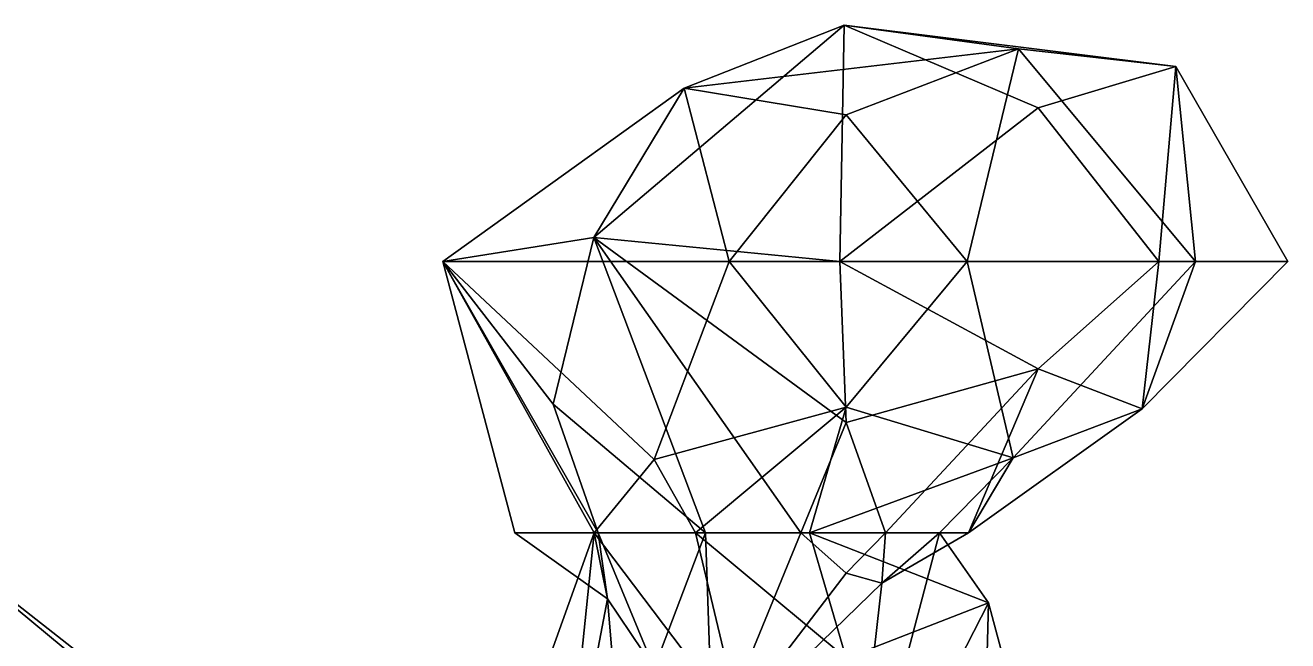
# Model space of a CAD drawing. Extents: x 290095 to 295679, y 4553756 to 4561441.
# Drawn here: x 293482.5 to 293565.4, y 4558579.1 to 4558619.5 of the extents above; entities that cross this region are included whole.
import ezdxf

# ---------------------------------------------------------------- set-up
doc = ezdxf.new("R2010")
doc.units = 0
doc.layers.add('Au_ppm_Pref_-_0_5', color=7, linetype='CONTINUOUS')

msp = doc.modelspace()

# ---------------------------------------------------------------- linework, layer by layer
at = {"layer": 'Au_ppm_Pref_-_0_5'}
for points in [[(293535.984, 4558604.015, 1916.037), (293519.832, 4558605.586, 1913.763), (293536.264, 4558619.518, 1912.251)], [(293536.264, 4558619.518, 1912.251), (293519.832, 4558605.586, 1913.763), (293525.756, 4558615.394, 1907.751)], [(293536.264, 4558619.518, 1912.251), (293525.756, 4558615.394, 1907.751), (293547.73, 4558617.965, 1907.211)], [(293535.984, 4558604.015, 1916.037), (293536.264, 4558619.518, 1912.251), (293549.005, 4558614.096, 1915.823)], [(293536.264, 4558619.518, 1912.251), (293558.058, 4558616.817, 1912.463), (293549.005, 4558614.096, 1915.823)], [(293558.058, 4558616.817, 1912.463), (293536.264, 4558619.518, 1912.251), (293547.73, 4558617.965, 1907.211)], [(293547.73, 4558617.965, 1907.211), (293525.756, 4558615.394, 1907.751), (293536.406, 4558613.633, 1903.317)], [(293547.73, 4558617.965, 1907.211), (293536.406, 4558613.633, 1903.317), (293544.347, 4558604.015, 1902.78)], [(293547.73, 4558617.965, 1907.211), (293544.347, 4558604.015, 1902.78), (293559.344, 4558604.015, 1906.915)], [(293558.058, 4558616.817, 1912.463), (293547.73, 4558617.965, 1907.211), (293559.344, 4558604.015, 1906.915)], [(293558.058, 4558616.817, 1912.463), (293556.931, 4558604.015, 1916.199), (293549.005, 4558614.096, 1915.823)], [(293558.058, 4558616.817, 1912.463), (293565.402, 4558604.015, 1912.463), (293556.931, 4558604.015, 1916.199)], [(293565.402, 4558604.015, 1912.463), (293558.058, 4558616.817, 1912.463), (293559.344, 4558604.015, 1906.915)], [(293525.756, 4558615.394, 1907.751), (293519.832, 4558605.586, 1913.763), (293509.922, 4558604.003, 1906.381)], [(293528.717, 4558604.015, 1902.898), (293525.756, 4558615.394, 1907.751), (293509.922, 4558604.003, 1906.381)], [(293525.756, 4558615.394, 1907.751), (293528.717, 4558604.015, 1902.898), (293536.406, 4558613.633, 1903.317)], [(293535.984, 4558604.015, 1916.037), (293549.005, 4558614.096, 1915.823), (293556.931, 4558604.015, 1916.199)], [(293536.406, 4558613.633, 1903.317), (293528.717, 4558604.015, 1902.898), (293544.347, 4558604.015, 1902.78)], [(293519.832, 4558605.586, 1913.763), (293517.173, 4558594.634, 1912.463), (293509.922, 4558604.003, 1906.381)], [(293527.165, 4558586.197, 1912.463), (293517.173, 4558594.634, 1912.463), (293519.832, 4558605.586, 1913.763)], [(293536.406, 4558593.444, 1914.878), (293533.425, 4558586.197, 1913.868), (293519.832, 4558605.586, 1913.763)], [(293536.406, 4558593.444, 1914.878), (293519.832, 4558605.586, 1913.763), (293535.984, 4558604.015, 1916.037)], [(293527.165, 4558586.197, 1912.463), (293519.832, 4558605.586, 1913.763), (293533.425, 4558586.197, 1913.868)], [(293523.807, 4558591.014, 1904.918), (293528.717, 4558604.015, 1902.898), (293509.922, 4558604.003, 1906.381)], [(293520.12, 4558586.197, 1908.261), (293509.922, 4558604.003, 1906.381), (293517.173, 4558594.634, 1912.463)], [(293520.12, 4558586.197, 1908.261), (293514.646, 4558586.197, 1906.523), (293509.922, 4558604.003, 1906.381)], [(293519.858, 4558586.197, 1904.662), (293523.807, 4558591.014, 1904.918), (293509.922, 4558604.003, 1906.381)], [(293514.646, 4558586.197, 1906.523), (293519.858, 4558586.197, 1904.662), (293509.922, 4558604.003, 1906.381)], [(293523.807, 4558591.014, 1904.918), (293536.406, 4558594.45, 1903.335), (293528.717, 4558604.015, 1902.898)], [(293544.347, 4558604.015, 1902.78), (293528.717, 4558604.015, 1902.898), (293536.406, 4558594.45, 1903.335)], [(293549.005, 4558596.956, 1914.816), (293536.406, 4558593.444, 1914.878), (293535.984, 4558604.015, 1916.037)], [(293549.005, 4558596.956, 1914.816), (293535.984, 4558604.015, 1916.037), (293556.931, 4558604.015, 1916.199)], [(293547.376, 4558591.112, 1907.394), (293544.347, 4558604.015, 1902.78), (293536.406, 4558594.45, 1903.335)], [(293547.376, 4558591.112, 1907.394), (293559.344, 4558604.015, 1906.915), (293544.347, 4558604.015, 1902.78)], [(293547.376, 4558591.112, 1907.394), (293555.846, 4558594.341, 1912.463), (293559.344, 4558604.015, 1906.915)], [(293549.005, 4558596.956, 1914.816), (293556.931, 4558604.015, 1916.199), (293555.846, 4558594.341, 1912.463)], [(293555.846, 4558594.341, 1912.463), (293556.931, 4558604.015, 1916.199), (293565.402, 4558604.015, 1912.463)], [(293555.846, 4558594.341, 1912.463), (293565.402, 4558604.015, 1912.463), (293559.344, 4558604.015, 1906.915)], [(293549.005, 4558596.956, 1914.816), (293538.992, 4558586.197, 1913.681), (293536.406, 4558593.444, 1914.878)], [(293549.005, 4558596.956, 1914.816), (293544.433, 4558586.197, 1912.463), (293538.992, 4558586.197, 1913.681)], [(293549.005, 4558596.956, 1914.816), (293555.846, 4558594.341, 1912.463), (293544.433, 4558586.197, 1912.463)], [(293520.12, 4558586.197, 1908.261), (293517.173, 4558594.634, 1912.463), (293527.165, 4558586.197, 1912.463)], [(293523.807, 4558591.014, 1904.918), (293526.518, 4558586.197, 1905.245), (293536.406, 4558594.45, 1903.335)], [(293533.989, 4558586.197, 1906.523), (293536.406, 4558594.45, 1903.335), (293526.518, 4558586.197, 1905.245)], [(293533.989, 4558586.197, 1906.523), (293547.376, 4558591.112, 1907.394), (293536.406, 4558594.45, 1903.335)], [(293544.433, 4558586.197, 1912.463), (293555.846, 4558594.341, 1912.463), (293547.376, 4558591.112, 1907.394)], [(293538.992, 4558586.197, 1913.681), (293533.425, 4558586.197, 1913.868), (293536.406, 4558593.444, 1914.878)], [(293523.807, 4558591.014, 1904.918), (293519.858, 4558586.197, 1904.662), (293526.518, 4558586.197, 1905.245)], [(293533.989, 4558586.197, 1906.523), (293542.542, 4558586.197, 1909.57), (293547.376, 4558591.112, 1907.394)], [(293544.433, 4558586.197, 1912.463), (293547.376, 4558591.112, 1907.394), (293542.542, 4558586.197, 1909.57)], [(293472.561, 4558567.709, 1865.444), (293474.813, 4558587.102, 1858.668), (293486.009, 4558577.813, 1862.153)], [(293486.009, 4558577.813, 1862.153), (293474.813, 4558587.102, 1858.668), (293488.792, 4558576.138, 1857.734)], [(293477.815, 4558565.903, 1854.321), (293488.792, 4558576.138, 1857.734), (293474.813, 4558587.102, 1858.668)], [(293520.738, 4558581.857, 1906.523), (293514.646, 4558586.197, 1906.523), (293520.12, 4558586.197, 1908.261)], [(293514.646, 4558586.197, 1906.523), (293520.738, 4558581.857, 1906.523), (293519.858, 4558586.197, 1904.662)], [(293519.858, 4558586.197, 1904.662), (293517.871, 4558566.807, 1902.013), (293516.951, 4558578.075, 1900.584)], [(293519.858, 4558586.197, 1904.662), (293516.951, 4558578.075, 1900.584), (293529.568, 4558573.348, 1899.754)], [(293519.858, 4558586.197, 1904.662), (293520.738, 4558581.857, 1906.523), (293517.871, 4558566.807, 1902.013)], [(293519.858, 4558586.197, 1904.662), (293529.568, 4558573.348, 1899.754), (293526.518, 4558586.197, 1905.245)], [(293520.738, 4558581.857, 1906.523), (293520.12, 4558586.197, 1908.261), (293523.807, 4558577.303, 1909.488)], [(293523.807, 4558577.303, 1909.488), (293520.12, 4558586.197, 1908.261), (293527.165, 4558586.197, 1912.463)], [(293523.807, 4558577.303, 1909.488), (293527.165, 4558586.197, 1912.463), (293527.641, 4558572.099, 1911.895)], [(293526.518, 4558586.197, 1905.245), (293529.568, 4558573.348, 1899.754), (293536.406, 4558577.964, 1903.328)], [(293533.989, 4558586.197, 1906.523), (293526.518, 4558586.197, 1905.245), (293536.406, 4558577.964, 1903.328)], [(293527.641, 4558572.099, 1911.895), (293527.165, 4558586.197, 1912.463), (293533.425, 4558586.197, 1913.868)], [(293527.641, 4558572.099, 1911.895), (293533.425, 4558586.197, 1913.868), (293536.406, 4558583.558, 1913.342)], [(293538.992, 4558586.197, 1913.681), (293536.406, 4558583.558, 1913.342), (293533.425, 4558586.197, 1913.868)], [(293533.989, 4558586.197, 1906.523), (293545.758, 4558581.604, 1906.523), (293542.542, 4558586.197, 1909.57)], [(293533.989, 4558586.197, 1906.523), (293536.406, 4558577.964, 1903.328), (293545.758, 4558581.604, 1906.523)], [(293538.992, 4558586.197, 1913.681), (293538.739, 4558582.897, 1912.463), (293536.406, 4558583.558, 1913.342)], [(293536.571, 4558563.683, 1908.166), (293538.739, 4558582.897, 1912.463), (293542.542, 4558586.197, 1909.57)], [(293536.571, 4558563.683, 1908.166), (293542.542, 4558586.197, 1909.57), (293545.758, 4558581.604, 1906.523)], [(293538.992, 4558586.197, 1913.681), (293544.433, 4558586.197, 1912.463), (293538.739, 4558582.897, 1912.463)], [(293538.739, 4558582.897, 1912.463), (293544.433, 4558586.197, 1912.463), (293542.542, 4558586.197, 1909.57)], [(293538.739, 4558582.897, 1912.463), (293527.641, 4558572.099, 1911.895), (293536.406, 4558583.558, 1913.342)], [(293538.739, 4558582.897, 1912.463), (293536.571, 4558563.683, 1908.166), (293527.641, 4558572.099, 1911.895)], [(293520.738, 4558581.857, 1906.523), (293521.853, 4558568.379, 1906.523), (293517.871, 4558566.807, 1902.013)], [(293523.807, 4558577.303, 1909.488), (293521.853, 4558568.379, 1906.523), (293520.738, 4558581.857, 1906.523)], [(293545.758, 4558581.604, 1906.523), (293536.406, 4558577.964, 1903.328), (293545.347, 4558566.795, 1901.781)], [(293549.291, 4558568.379, 1906.523), (293536.571, 4558563.683, 1908.166), (293545.758, 4558581.604, 1906.523)], [(293549.291, 4558568.379, 1906.523), (293545.758, 4558581.604, 1906.523), (293545.347, 4558566.795, 1901.781)]]:
    msp.add_3dface(points, dxfattribs=at)

doc.saveas('drawing.dxf')
